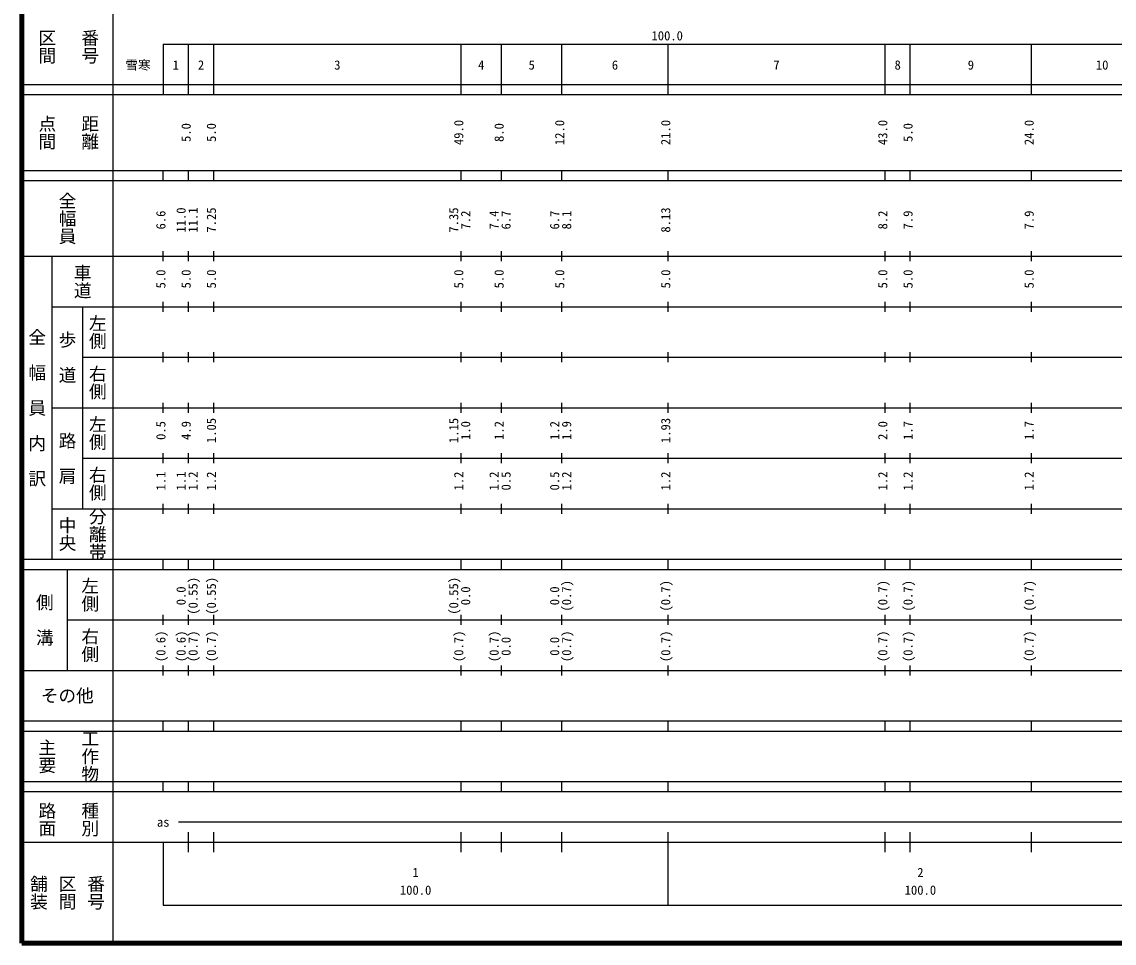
# Model space of a CAD drawing. Units: millimetres on the paper, enlarged 1000 times. Extents: x 40000 to 680000, y 20000 to 380000.
# Drawn here: x 40000 to 256381, y 20000 to 202409 of the extents above; entities that cross this region are included whole.
import ezdxf
from ezdxf.enums import TextEntityAlignment as Align

# ---------------------------------------------------------------- set-up
doc = ezdxf.new("R2010")
doc.units = ezdxf.units.MM
doc.header["$LTSCALE"] = 1000
doc.layers.add('M-TTL', color=2, linetype='Continuous', lineweight=140)
doc.layers.add('M-TTL-BAND', color=7, linetype='Continuous', lineweight=25)
doc.styles.add('@ＭＳ ゴシック', font='')
doc.styles.add('ＭＳ ゴシック', font='')
doc.styles.get('@ＭＳ ゴシック').set_extended_font_data('@MS Gothic')
doc.styles.get('ＭＳ ゴシック').set_extended_font_data('MS Gothic')

msp = doc.modelspace()

# ---------------------------------------------------------------- linework, layer by layer
at = {"layer": 'M-TTL'}
for p, q in [((40000, 380000), (40000, 20000)), ((40000, 20000), (680000, 20000))]:
    msp.add_line(p, q, dxfattribs=at)
at = {"layer": 'M-TTL-BAND'}
for p, q in [((58000, 370000), (58000, 20000)), ((68000, 198000), (579000, 198000)), ((68000, 198000), (68000, 188000)), ((73000, 188000), (73000, 198000)), ((78000, 188000), (78000, 198000)), ((127000, 188000), (127000, 198000)), ((135000, 188000), (135000, 198000)), ((147000, 188000), (147000, 198000)), ((168000, 188000), (168000, 198000)), ((211000, 188000), (211000, 198000)), ((216000, 188000), (216000, 198000)), ((240000, 188000), (240000, 198000)), ((40000, 190000), (579000, 190000)), ((40000, 188000), (579000, 188000)), ((40000, 173000), (579000, 173000)), ((40000, 171000), (579000, 171000)), ((68000, 171000), (68000, 173000)), ((73000, 171000), (73000, 173000)), ((78000, 171000), (78000, 173000)), ((127000, 171000), (127000, 173000)), ((135000, 171000), (135000, 173000)), ((147000, 171000), (147000, 173000)), ((168000, 171000), (168000, 173000)), ((211000, 171000), (211000, 173000)), ((216000, 171000), (216000, 173000)), ((240000, 171000), (240000, 173000)), ((40000, 156000), (579000, 156000)), ((46000, 96000), (46000, 156000)), ((68000, 155000), (68000, 157000)), ((73000, 155000), (73000, 157000)), ((78000, 155000), (78000, 157000)), ((127000, 155000), (127000, 157000)), ((135000, 155000), (135000, 157000)), ((147000, 155000), (147000, 157000)), ((168000, 155000), (168000, 157000)), ((211000, 155000), (211000, 157000)), ((216000, 155000), (216000, 157000)), ((240000, 155000), (240000, 157000)), ((46000, 146000), (579000, 146000)), ((52000, 146000), (52000, 106000)), ((68000, 145000), (68000, 147000)), ((73000, 145000), (73000, 147000)), ((78000, 145000), (78000, 147000)), ((127000, 145000), (127000, 147000)), ((135000, 145000), (135000, 147000)), ((147000, 145000), (147000, 147000)), ((168000, 145000), (168000, 147000)), ((211000, 145000), (211000, 147000)), ((216000, 145000), (216000, 147000)), ((240000, 145000), (240000, 147000)), ((68000, 135000), (68000, 137000)), ((73000, 135000), (73000, 137000)), ((78000, 135000), (78000, 137000)), ((127000, 135000), (127000, 137000)), ((135000, 135000), (135000, 137000)), ((147000, 135000), (147000, 137000)), ((168000, 135000), (168000, 137000)), ((211000, 135000), (211000, 137000)), ((216000, 135000), (216000, 137000)), ((240000, 135000), (240000, 137000)), ((52000, 136000), (579000, 136000)), ((46000, 126000), (579000, 126000)), ((68000, 125000), (68000, 127000)), ((73000, 125000), (73000, 127000)), ((78000, 125000), (78000, 127000)), ((127000, 125000), (127000, 127000)), ((135000, 125000), (135000, 127000)), ((147000, 125000), (147000, 127000)), ((168000, 125000), (168000, 127000)), ((211000, 125000), (211000, 127000)), ((216000, 125000), (216000, 127000)), ((240000, 125000), (240000, 127000)), ((68000, 115000), (68000, 117000)), ((73000, 115000), (73000, 117000)), ((78000, 115000), (78000, 117000)), ((127000, 115000), (127000, 117000)), ((135000, 115000), (135000, 117000)), ((147000, 115000), (147000, 117000)), ((168000, 115000), (168000, 117000)), ((211000, 115000), (211000, 117000)), ((216000, 115000), (216000, 117000)), ((240000, 115000), (240000, 117000)), ((52000, 116000), (579000, 116000)), ((68000, 105000), (68000, 107000)), ((73000, 105000), (73000, 107000)), ((78000, 105000), (78000, 107000)), ((127000, 105000), (127000, 107000)), ((135000, 105000), (135000, 107000)), ((147000, 105000), (147000, 107000)), ((168000, 105000), (168000, 107000)), ((211000, 105000), (211000, 107000)), ((216000, 105000), (216000, 107000)), ((240000, 105000), (240000, 107000)), ((46000, 106000), (579000, 106000)), ((40000, 96000), (579000, 96000)), ((68000, 94000), (68000, 96000)), ((73000, 94000), (73000, 96000)), ((78000, 94000), (78000, 96000)), ((127000, 94000), (127000, 96000)), ((135000, 94000), (135000, 96000)), ((147000, 94000), (147000, 96000)), ((168000, 94000), (168000, 96000)), ((211000, 94000), (211000, 96000)), ((216000, 94000), (216000, 96000)), ((240000, 94000), (240000, 96000)), ((40000, 94000), (579000, 94000)), ((49000, 94000), (49000, 74000)), ((68000, 83000), (68000, 85000)), ((73000, 83000), (73000, 85000)), ((78000, 83000), (78000, 85000)), ((127000, 83000), (127000, 85000)), ((135000, 83000), (135000, 85000)), ((147000, 83000), (147000, 85000)), ((168000, 83000), (168000, 85000)), ((211000, 83000), (211000, 85000)), ((216000, 83000), (216000, 85000)), ((240000, 83000), (240000, 85000)), ((49000, 84000), (579000, 84000)), ((40000, 74000), (579000, 74000)), ((68000, 73000), (68000, 75000)), ((73000, 73000), (73000, 75000)), ((78000, 73000), (78000, 75000)), ((127000, 73000), (127000, 75000)), ((135000, 73000), (135000, 75000)), ((147000, 73000), (147000, 75000)), ((168000, 73000), (168000, 75000)), ((211000, 73000), (211000, 75000)), ((216000, 73000), (216000, 75000)), ((240000, 73000), (240000, 75000)), ((40000, 64000), (579000, 64000)), ((68000, 62000), (68000, 64000)), ((73000, 62000), (73000, 64000)), ((78000, 62000), (78000, 64000)), ((127000, 62000), (127000, 64000)), ((135000, 62000), (135000, 64000)), ((147000, 62000), (147000, 64000)), ((168000, 62000), (168000, 64000)), ((211000, 62000), (211000, 64000)), ((216000, 62000), (216000, 64000)), ((240000, 62000), (240000, 64000)), ((40000, 62000), (579000, 62000)), ((40000, 52000), (579000, 52000)), ((68000, 50000), (68000, 52000)), ((73000, 50000), (73000, 52000)), ((78000, 50000), (78000, 52000)), ((127000, 50000), (127000, 52000)), ((135000, 50000), (135000, 52000)), ((147000, 50000), (147000, 52000)), ((168000, 50000), (168000, 52000)), ((211000, 50000), (211000, 52000)), ((216000, 50000), (216000, 52000)), ((240000, 50000), (240000, 52000)), ((40000, 50000), (579000, 50000)), ((71000, 44000), (541500, 44000)), ((73000, 38000), (73000, 42000)), ((78000, 38000), (78000, 42000)), ((127000, 38000), (127000, 42000)), ((135000, 38000), (135000, 42000)), ((147000, 38000), (147000, 42000)), ((168000, 27500), (168000, 42000)), ((211000, 38000), (211000, 42000)), ((216000, 38000), (216000, 42000)), ((240000, 38000), (240000, 42000)), ((40000, 40000), (579000, 40000)), ((68000, 40000), (68000, 27500)), ((68000, 27500), (579000, 27500))]:
    msp.add_line(p, q, dxfattribs=at)

# ---------------------------------------------------------------- texts
at = {"layer": 'M-TTL-BAND', "style": '@ＭＳ ゴシック'}
for s, p in [('区間', (45000, 197500)), ('番号', (53500, 197500)), ('点間', (45000, 180500)), ('距離', (53500, 180500)), ('全幅員', (49000, 163500)), ('車道', (52000, 151000)), ('左側', (55000, 141000)), ('全\u3000幅\u3000員\u3000内\u3000訳', (43000, 126000)), ('歩\u3000道', (49000, 136000)), ('右側', (55000, 131000)), ('左側', (55000, 121000)), ('路\u3000肩', (49000, 116000)), ('右側', (55000, 111000)), ('分離帯', (55000, 101000)), ('中央', (49000, 101000)), ('左側', (53500, 89000)), ('側\u3000溝', (44500, 84000)), ('右側', (53500, 79000)), ('工作物', (53500, 57000)), ('主要', (45000, 57000)), ('路面', (45000, 44500)), ('種別', (53500, 44500)), ('舗装', (43333, 30000)), ('区間', (49000, 30000)), ('番号', (54667, 30000))]:
    msp.add_text(s, height=2566, rotation=270, dxfattribs=at).set_placement(p, align=Align.MIDDLE_CENTER)
at = {"layer": 'M-TTL-BAND', "style": 'ＭＳ ゴシック'}
for s, p in [('100.0', (167844, 198195)), ('雪寒', (63017, 192405)), ('2', (75500, 192405)), ('3', (102500, 192405)), ('6', (157500, 192405)), ('8', (213500, 192405)), ('9', (228000, 192405)), ('10', (254000, 192405)), ('1', (70500, 192405)), ('4', (131000, 192405)), ('5', (141000, 192405)), ('7', (189500, 192405)), ('as', (68000, 42500)), ('1', (118000, 32523)), ('2', (218000, 32523)), ('100.0', (118000, 29033)), ('100.0', (218000, 29033))]:
    msp.add_text(s, height=1833, dxfattribs=at).set_placement(p, align=Align.BOTTOM_CENTER)
for s, p in [('5.0', (74000, 180500)), ('5.0', (79000, 180500)), ('49.0', (128000, 180500)), ('8.0', (136000, 180500)), ('12.0', (148000, 180500)), ('21.0', (169000, 180500)), ('43.0', (212000, 180500)), ('5.0', (217000, 180500)), ('24.0', (241000, 180500)), ('6.6', (69000, 163174)), ('11.0', (73000, 163174)), ('11.1', (75370, 163174)), ('7.25', (79000, 163174)), ('7.35', (127000, 163174)), ('7.2', (129370, 163174)), ('7.4', (135000, 163174)), ('6.7', (137370, 163174)), ('6.7', (147000, 163174)), ('8.1', (149370, 163174)), ('8.13', (169000, 163174)), ('8.2', (212000, 163174)), ('7.9', (217000, 163174)), ('7.9', (241000, 163174)), ('5.0', (69000, 151500)), ('5.0', (74000, 151500)), ('5.0', (79000, 151500)), ('5.0', (128000, 151500)), ('5.0', (136000, 151500)), ('5.0', (148000, 151500)), ('5.0', (169000, 151500)), ('5.0', (212000, 151500)), ('5.0', (217000, 151500)), ('5.0', (241000, 151500)), ('1.05', (79000, 121500)), ('1.15', (127000, 121500)), ('1.93', (169000, 121500)), ('0.5', (69000, 121500)), ('4.9', (74000, 121500)), ('1.0', (129370, 121500)), ('1.2', (136000, 121500)), ('1.2', (147000, 121500)), ('1.9', (149370, 121500)), ('2.0', (212000, 121500)), ('1.7', (217000, 121500)), ('1.7', (241000, 121500)), ('1.1', (69000, 111500)), ('1.1', (73000, 111500)), ('1.2', (75370, 111500)), ('1.2', (79000, 111500)), ('1.2', (128000, 111500)), ('1.2', (135000, 111500)), ('0.5', (137370, 111500)), ('0.5', (147000, 111500)), ('1.2', (149370, 111500)), ('1.2', (169000, 111500)), ('1.2', (212000, 111500)), ('1.2', (217000, 111500)), ('1.2', (241000, 111500)), ('(0.55)', (75370, 88764)), ('(0.55)', (79000, 88764)), ('(0.55)', (127000, 88764)), ('(0.7)', (149370, 88764)), ('(0.7)', (169000, 88764)), ('(0.7)', (212000, 88764)), ('(0.7)', (217000, 88764)), ('(0.7)', (241000, 88764)), ('0.0', (73000, 88764)), ('0.0', (129370, 88764)), ('0.0', (147000, 88764)), ('(0.6)', (69000, 78764)), ('(0.6)', (73000, 78764)), ('(0.7)', (75370, 78764)), ('(0.7)', (79000, 78764)), ('(0.7)', (128000, 78764)), ('(0.7)', (135000, 78764)), ('0.0', (137370, 78764)), ('0.0', (147000, 78764)), ('(0.7)', (149370, 78764)), ('(0.7)', (169000, 78764)), ('(0.7)', (212000, 78764)), ('(0.7)', (217000, 78764)), ('(0.7)', (241000, 78764))]:
    msp.add_text(s, height=1833, rotation=90, dxfattribs=at).set_placement(p, align=Align.BOTTOM_CENTER)
msp.add_text('その他', height=2566, dxfattribs=at).set_placement((49000, 69000), align=Align.MIDDLE_CENTER)

doc.saveas('drawing.dxf')
